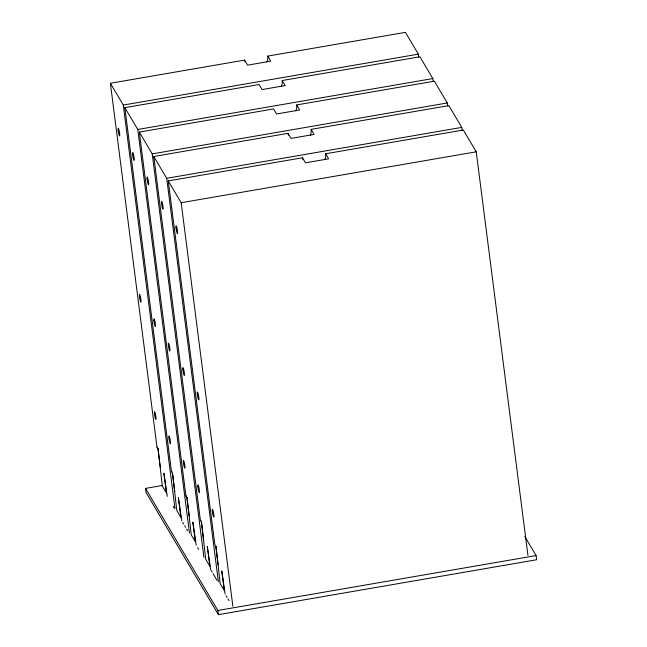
<?xml version="1.0" encoding="UTF-8"?>
<svg xmlns="http://www.w3.org/2000/svg" width="647" height="647" viewBox="0 0 647 647"><rect width="100%" height="100%" fill="white"/><g stroke="black" fill="none" stroke-linecap="round" stroke-linejoin="round"><path stroke-width="0.97" d="M167.274 496.378L163.901 473.232L166.433 492.998L162.324 486.067L158.167 449.172L157.003 447.206L110.378 83.261L244.606 60.098L247.599 65.153L270.745 61.166L267.745 56.103L405.443 32.35L418.358 54.146L418.746 57.154M110.378 83.261L123.294 105.057L418.358 54.146M181.742 520.795L178.37 497.648L180.901 517.414L176.793 510.483L172.636 473.588L171.471 471.623L124.847 107.669L259.075 84.514L262.067 89.569L285.214 85.582L282.213 80.519L419.911 56.766L432.827 78.562L433.215 81.571M124.847 107.669L137.762 129.473L432.827 78.562M196.211 545.211L192.838 522.064L195.37 541.83L191.261 534.899L187.104 498.004L185.94 496.039L139.315 132.085L273.544 108.931L276.536 113.985L299.682 109.998L296.682 104.935L434.38 81.182L447.295 102.978L447.684 105.987M139.315 132.085L152.231 153.889L447.295 102.978M210.679 569.627L207.307 546.48L209.838 566.246L205.73 559.315L201.573 522.42L200.408 520.455L153.784 156.501L288.012 133.347L291.004 138.401L314.151 134.414L311.15 129.351L448.848 105.598L461.764 127.394L462.152 130.403M153.784 156.501L166.7 178.305L461.764 127.394M225.14 594.043L221.775 570.897L224.307 590.662L220.198 583.731L216.041 546.836L214.877 544.871L168.252 180.917L302.481 157.763L305.473 162.818L328.619 158.83L325.619 153.768L463.317 130.015L476.232 151.81L527.936 555.385M168.252 180.917L181.168 202.721L476.232 151.81M524.798 536.525L536.088 555.571L536.622 559.752L218.411 614.65L146.076 492.569L145.535 488.396L162.446 485.476M145.535 488.396L217.877 610.477L536.088 555.571M173.161 506.318L174.14 507.976M182.721 522.452L183.699 524.11M184.686 525.768L185.665 527.418M186.651 529.076L187.63 530.734M197.683 547.694L198.661 549.352M211.165 570.452L212.151 572.11M213.13 573.768L217.06 580.391M226.127 595.701L227.105 597.351M228.092 599.009L229.07 600.667M181.168 202.721L232.871 606.296M218.128 564.75L215.783 546.4A3.728 3.502 -30.7 0 0 216.341 546.408M166.7 178.305L218.403 581.879M217.877 610.477L218.411 614.65M201.314 521.983L203.659 540.334M152.231 153.889L203.934 557.463M189.191 515.918L186.846 497.567A3.728 3.502 -30.7 0 0 187.404 497.575M137.762 129.473L189.466 533.047M172.377 473.151L174.722 491.502M123.294 105.057L174.997 508.631M160.254 467.085L157.908 448.735A3.728 3.502 -30.7 0 0 158.466 448.751M186.498 496.055A3.728 3.502 -30.7 0 1 185.94 496.039M296.682 104.935A11.84 11.128 -30.7 0 1 295.849 110.774M325.619 153.768A11.84 11.128 -30.7 0 1 324.786 159.607M302.901 159.672A11.84 11.128 -30.7 0 1 302.481 157.763M172.029 471.639A3.728 3.502 -30.7 0 1 171.471 471.623M282.213 80.519A11.84 11.128 -30.7 0 1 281.38 86.358M311.15 129.351A11.84 11.128 -30.7 0 1 310.317 135.191M288.433 135.255A11.84 11.128 -30.7 0 1 288.012 133.347M200.966 520.471A3.728 3.502 -30.7 0 1 200.408 520.455M267.745 56.103A11.84 11.128 -30.7 0 1 266.912 61.942M245.027 62.007A11.84 11.128 -30.7 0 1 244.606 60.098M157.561 447.223A3.728 3.502 -30.7 0 1 157.003 447.206M168.349 344.988A3.995 0.518 80.2 0 0 169.797 351.038A3.995 0.518 80.2 0 0 169.304 345.272A3.995 0.518 80.2 0 0 168.349 344.988M183.368 462.217A3.995 0.518 80.2 0 0 184.807 468.258A3.995 0.518 80.2 0 0 184.314 462.5A3.995 0.518 80.2 0 0 183.368 462.217M147.055 178.758A3.995 0.518 80.2 0 0 148.503 184.807A3.995 0.518 80.2 0 0 148.009 179.041A3.995 0.518 80.2 0 0 147.055 178.758M197.286 393.821A3.995 0.518 80.2 0 0 198.726 399.87A3.995 0.518 80.2 0 0 198.241 394.104A3.995 0.518 80.2 0 0 197.286 393.821M212.305 511.041A3.995 0.518 80.2 0 0 213.745 517.09A3.995 0.518 80.2 0 0 213.251 511.332A3.995 0.518 80.2 0 0 212.305 511.041M175.992 227.59A3.995 0.518 80.2 0 0 177.432 233.64A3.995 0.518 80.2 0 0 176.946 227.873A3.995 0.518 80.2 0 0 175.992 227.59M153.881 320.572A3.995 0.518 80.2 0 0 155.329 326.622A3.995 0.518 80.2 0 0 154.835 320.855A3.995 0.518 80.2 0 0 153.881 320.572M168.899 437.801A3.995 0.518 80.2 0 0 170.339 443.842A3.995 0.518 80.2 0 0 169.846 438.084A3.995 0.518 80.2 0 0 168.899 437.801M132.586 154.342A3.995 0.518 80.2 0 0 134.034 160.391A3.995 0.518 80.2 0 0 133.541 154.625A3.995 0.518 80.2 0 0 132.586 154.342M182.818 369.405A3.995 0.518 80.2 0 0 184.266 375.454A3.995 0.518 80.2 0 0 183.772 369.688A3.995 0.518 80.2 0 0 182.818 369.405M197.836 486.633A3.995 0.518 80.2 0 0 199.276 492.674A3.995 0.518 80.2 0 0 198.783 486.916A3.995 0.518 80.2 0 0 197.836 486.633M161.524 203.174A3.995 0.518 80.2 0 0 162.963 209.224A3.995 0.518 80.2 0 0 162.478 203.457A3.995 0.518 80.2 0 0 161.524 203.174M139.412 296.156A3.995 0.518 80.2 0 0 140.86 302.206A3.995 0.518 80.2 0 0 140.367 296.439A3.995 0.518 80.2 0 0 139.412 296.156M154.431 413.384A3.995 0.518 80.2 0 0 155.87 419.426A3.995 0.518 80.2 0 0 155.377 413.668A3.995 0.518 80.2 0 0 154.431 413.384M118.118 129.926A3.995 0.518 80.2 0 0 119.566 135.975A3.995 0.518 80.2 0 0 119.072 130.217A3.995 0.518 80.2 0 0 118.118 129.926"/></g></svg>
